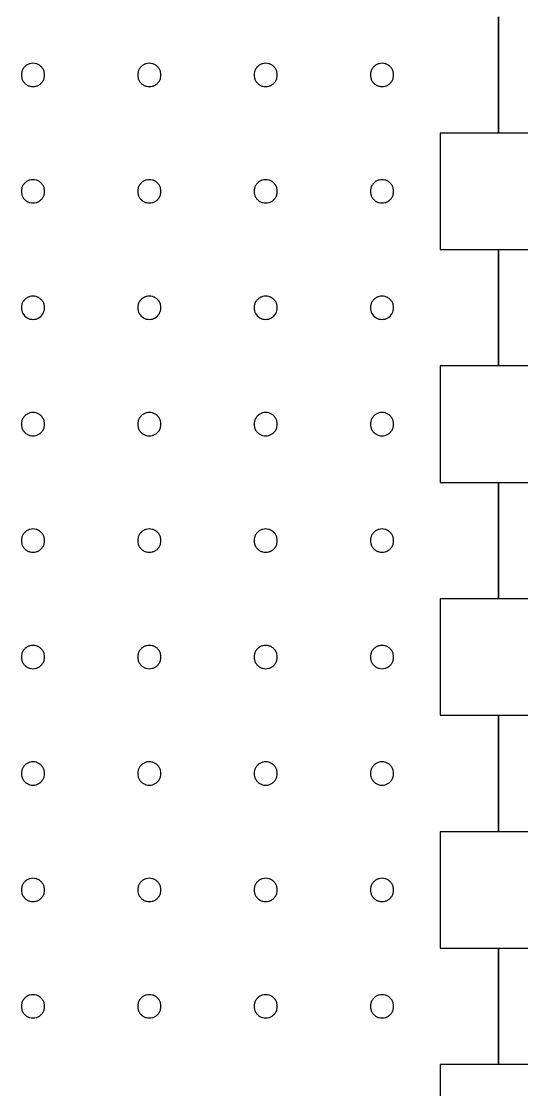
# Model space of a CAD drawing. Extents: x 1 to 323, y 39 to 399.
# Drawn here: x 59.8 to 102.8, y 132.2 to 223.9 of the extents above; entities that cross this region are included whole.
import ezdxf

# ---------------------------------------------------------------- set-up
doc = ezdxf.new("R2010")
doc.units = 0
doc.layers.add('Layer_1', color=7, linetype='CONTINUOUS')

msp = doc.modelspace()

# ---------------------------------------------------------------- linework, layer by layer
at = {"layer": 'Layer_1', "color": 7}
for points in [[(100.774509, 224.32701), (100.774509, 214.327002), (95.774505, 214.327002), (95.774505, 204.326994), (100.774509, 204.326994), (100.774509, 194.326985), (95.774505, 194.326985), (95.774505, 184.326977), (100.774509, 184.326977), (100.774509, 174.326969), (95.774505, 174.326969), (95.774505, 164.326961), (100.774509, 164.326961), (100.774509, 154.326953), (95.774505, 154.326953), (95.774505, 144.326944), (100.774509, 144.326944), (100.774509, 134.326936), (95.774505, 134.326936), (95.774505, 124.326928)], [(105.774513, 214.327002), (100.774509, 214.327002), (100.774509, 224.32701)], [(105.774513, 194.326985), (100.774509, 194.326985), (100.774509, 204.326994), (105.774513, 204.326994)], [(105.774513, 174.326969), (100.774509, 174.326969), (100.774509, 184.326977), (105.774513, 184.326977)], [(105.774513, 154.326953), (100.774509, 154.326953), (100.774509, 164.326961), (105.774513, 164.326961)], [(105.774513, 134.326936), (100.774509, 134.326936), (100.774509, 144.326944), (105.774513, 144.326944)]]:
    msp.add_lwpolyline(points, dxfattribs=at)
for points in [[(61.774477, 219.327006), (61.774477, 219.327006)], [(71.774483, 219.327006), (71.774483, 219.327006)], [(81.774497, 219.327006), (81.774497, 219.327006)], [(91.774499, 219.327006), (91.774499, 219.327006)], [(61.774477, 209.326995), (61.774477, 209.326995)], [(71.774483, 209.326995), (71.774483, 209.326995)], [(81.774497, 209.326995), (81.774497, 209.326995)], [(91.774499, 209.326995), (91.774499, 209.326995)], [(61.774477, 199.326992), (61.774477, 199.326992)], [(71.774483, 199.326992), (71.774483, 199.326992)], [(81.774497, 199.326992), (81.774497, 199.326992)], [(91.774499, 199.326992), (91.774499, 199.326992)], [(61.774477, 189.326976), (61.774477, 189.326976)], [(71.774483, 189.326976), (71.774483, 189.326976)], [(81.774497, 189.326976), (81.774497, 189.326976)], [(91.774499, 189.326976), (91.774499, 189.326976)], [(61.774477, 179.326965), (61.774477, 179.326965)], [(71.774483, 179.326965), (71.774483, 179.326965)], [(81.774497, 179.326965), (81.774497, 179.326965)], [(91.774499, 179.326965), (91.774499, 179.326965)], [(61.774477, 169.326973), (61.774477, 169.326973)], [(71.774483, 169.326973), (71.774483, 169.326973)], [(81.774497, 169.326973), (81.774497, 169.326973)], [(91.774499, 169.326973), (91.774499, 169.326973)], [(61.774477, 159.326962), (61.774477, 159.326962)], [(71.774483, 159.326962), (71.774483, 159.326962)], [(81.774497, 159.326962), (81.774497, 159.326962)], [(91.774499, 159.326962), (91.774499, 159.326962)], [(61.774477, 149.326954), (61.774477, 149.326954)], [(71.774483, 149.326954), (71.774483, 149.326954)], [(81.774497, 149.326954), (81.774497, 149.326954)], [(91.774499, 149.326954), (91.774499, 149.326954)], [(61.774477, 139.326943), (61.774477, 139.326943)], [(71.774483, 139.326943), (71.774483, 139.326943)], [(81.774497, 139.326943), (81.774497, 139.326943)], [(91.774499, 139.326943), (91.774499, 139.326943)]]:
    msp.add_lwpolyline(points, close=True, dxfattribs=at)
for points, knots in [([(61.774477, 219.327006), (61.767811, 219.239498), (61.754534, 219.065205), (61.649608, 218.82129), (61.489975, 218.61173), (61.280133, 218.451048), (61.036293, 218.350015), (60.774472, 218.315453), (60.512677, 218.350015), (60.26876, 218.451048), (60.0592, 218.61173), (59.898518, 218.82129), (59.797485, 219.065205), (59.762923, 219.327006), (59.797485, 219.588807), (59.898518, 219.832722), (60.0592, 220.042282), (60.26876, 220.202964), (60.512677, 220.303997), (60.774472, 220.338559), (61.036293, 220.303997), (61.280133, 220.202964), (61.489975, 220.042282), (61.649608, 219.832722), (61.754534, 219.588807), (61.767811, 219.414514), (61.774477, 219.327006)], [0, 0, 0, 0, 0.261775, 0.521384, 0.783159, 1.044934, 1.304543, 1.566318, 1.828093, 2.087702, 2.349477, 2.611252, 2.870861, 3.132636, 3.394411, 3.65402, 3.915795, 4.17757, 4.437179, 4.698954, 4.960729, 5.220338, 5.482113, 5.743888, 6.003497, 6.265272, 6.265272, 6.265272, 6.265272]), ([(71.774483, 219.327006), (71.767816, 219.239498), (71.754539, 219.065205), (71.649614, 218.82129), (71.48998, 218.61173), (71.280139, 218.451048), (71.036299, 218.350015), (70.774478, 218.315453), (70.512682, 218.350015), (70.268766, 218.451048), (70.059206, 218.61173), (69.898524, 218.82129), (69.797491, 219.065205), (69.762928, 219.327006), (69.797491, 219.588807), (69.898524, 219.832722), (70.059206, 220.042282), (70.268766, 220.202964), (70.512682, 220.303997), (70.774478, 220.338559), (71.036299, 220.303997), (71.280139, 220.202964), (71.48998, 220.042282), (71.649614, 219.832722), (71.754539, 219.588807), (71.767816, 219.414514), (71.774483, 219.327006)], [0, 0, 0, 0, 0.261775, 0.521384, 0.783159, 1.044934, 1.304543, 1.566318, 1.828093, 2.087702, 2.349477, 2.611252, 2.870861, 3.132636, 3.394411, 3.65402, 3.915795, 4.17757, 4.437179, 4.698954, 4.960729, 5.220338, 5.482113, 5.743888, 6.003497, 6.265272, 6.265272, 6.265272, 6.265272]), ([(81.774497, 219.327006), (81.76783, 219.239498), (81.754553, 219.065205), (81.649628, 218.82129), (81.489994, 218.61173), (81.280152, 218.451048), (81.036313, 218.350015), (80.774491, 218.315453), (80.512696, 218.350015), (80.26878, 218.451048), (80.059219, 218.61173), (79.898537, 218.82129), (79.797505, 219.065205), (79.762942, 219.327006), (79.797505, 219.588807), (79.898537, 219.832722), (80.059219, 220.042282), (80.26878, 220.202964), (80.512696, 220.303997), (80.774491, 220.338559), (81.036313, 220.303997), (81.280152, 220.202964), (81.489994, 220.042282), (81.649628, 219.832722), (81.754553, 219.588807), (81.76783, 219.414514), (81.774497, 219.327006)], [0, 0, 0, 0, 0.261775, 0.521384, 0.783159, 1.044934, 1.304543, 1.566318, 1.828093, 2.087702, 2.349477, 2.611252, 2.870861, 3.132636, 3.394411, 3.65402, 3.915795, 4.17757, 4.437179, 4.698954, 4.960729, 5.220338, 5.482113, 5.743888, 6.003497, 6.265272, 6.265272, 6.265272, 6.265272]), ([(91.774499, 219.327006), (91.767833, 219.239498), (91.754556, 219.065205), (91.64963, 218.82129), (91.489997, 218.61173), (91.280155, 218.451048), (91.036315, 218.350015), (90.774494, 218.315453), (90.512698, 218.350015), (90.268782, 218.451048), (90.059222, 218.61173), (89.89854, 218.82129), (89.797507, 219.065205), (89.762945, 219.327006), (89.797507, 219.588807), (89.89854, 219.832722), (90.059222, 220.042282), (90.268782, 220.202964), (90.512698, 220.303997), (90.774494, 220.338559), (91.036315, 220.303997), (91.280155, 220.202964), (91.489997, 220.042282), (91.64963, 219.832722), (91.754556, 219.588807), (91.767833, 219.414514), (91.774499, 219.327006)], [0, 0, 0, 0, 0.261775, 0.521384, 0.783159, 1.044934, 1.304543, 1.566318, 1.828093, 2.087702, 2.349477, 2.611252, 2.870861, 3.132636, 3.394411, 3.65402, 3.915795, 4.17757, 4.437179, 4.698954, 4.960729, 5.220338, 5.482113, 5.743888, 6.003497, 6.265272, 6.265272, 6.265272, 6.265272]), ([(61.774477, 209.326995), (61.767811, 209.239487), (61.754534, 209.065194), (61.649608, 208.821279), (61.489975, 208.611719), (61.280133, 208.451037), (61.036293, 208.350004), (60.774472, 208.315441), (60.512677, 208.350004), (60.26876, 208.451037), (60.0592, 208.611719), (59.898518, 208.821279), (59.797485, 209.065194), (59.762923, 209.326995), (59.797485, 209.588796), (59.898518, 209.832711), (60.0592, 210.042271), (60.26876, 210.202953), (60.512677, 210.303986), (60.774472, 210.338548), (61.036293, 210.303986), (61.280133, 210.202953), (61.489975, 210.042271), (61.649608, 209.832711), (61.754534, 209.588796), (61.767811, 209.414503), (61.774477, 209.326995)], [0, 0, 0, 0, 0.261775, 0.521384, 0.783159, 1.044934, 1.304543, 1.566318, 1.828093, 2.087702, 2.349477, 2.611252, 2.870861, 3.132636, 3.394411, 3.65402, 3.915795, 4.17757, 4.437179, 4.698954, 4.960729, 5.220338, 5.482113, 5.743888, 6.003497, 6.265272, 6.265272, 6.265272, 6.265272]), ([(71.774483, 209.326995), (71.767816, 209.239487), (71.754539, 209.065194), (71.649614, 208.821279), (71.48998, 208.611719), (71.280139, 208.451037), (71.036299, 208.350004), (70.774478, 208.315441), (70.512682, 208.350004), (70.268766, 208.451037), (70.059206, 208.611719), (69.898524, 208.821279), (69.797491, 209.065194), (69.762928, 209.326995), (69.797491, 209.588796), (69.898524, 209.832711), (70.059206, 210.042271), (70.268766, 210.202953), (70.512682, 210.303986), (70.774478, 210.338548), (71.036299, 210.303986), (71.280139, 210.202953), (71.48998, 210.042271), (71.649614, 209.832711), (71.754539, 209.588796), (71.767816, 209.414503), (71.774483, 209.326995)], [0, 0, 0, 0, 0.261775, 0.521384, 0.783159, 1.044934, 1.304543, 1.566318, 1.828093, 2.087702, 2.349477, 2.611252, 2.870861, 3.132636, 3.394411, 3.65402, 3.915795, 4.17757, 4.437179, 4.698954, 4.960729, 5.220338, 5.482113, 5.743888, 6.003497, 6.265272, 6.265272, 6.265272, 6.265272]), ([(81.774497, 209.326995), (81.76783, 209.239487), (81.754553, 209.065194), (81.649628, 208.821279), (81.489994, 208.611719), (81.280152, 208.451037), (81.036313, 208.350004), (80.774491, 208.315441), (80.512696, 208.350004), (80.26878, 208.451037), (80.059219, 208.611719), (79.898537, 208.821279), (79.797505, 209.065194), (79.762942, 209.326995), (79.797505, 209.588796), (79.898537, 209.832711), (80.059219, 210.042271), (80.26878, 210.202953), (80.512696, 210.303986), (80.774491, 210.338548), (81.036313, 210.303986), (81.280152, 210.202953), (81.489994, 210.042271), (81.649628, 209.832711), (81.754553, 209.588796), (81.76783, 209.414503), (81.774497, 209.326995)], [0, 0, 0, 0, 0.261775, 0.521384, 0.783159, 1.044934, 1.304543, 1.566318, 1.828093, 2.087702, 2.349477, 2.611252, 2.870861, 3.132636, 3.394411, 3.65402, 3.915795, 4.17757, 4.437179, 4.698954, 4.960729, 5.220338, 5.482113, 5.743888, 6.003497, 6.265272, 6.265272, 6.265272, 6.265272]), ([(91.774499, 209.326995), (91.767833, 209.239487), (91.754556, 209.065194), (91.64963, 208.821279), (91.489997, 208.611719), (91.280155, 208.451037), (91.036315, 208.350004), (90.774494, 208.315441), (90.512698, 208.350004), (90.268782, 208.451037), (90.059222, 208.611719), (89.89854, 208.821279), (89.797507, 209.065194), (89.762945, 209.326995), (89.797507, 209.588796), (89.89854, 209.832711), (90.059222, 210.042271), (90.268782, 210.202953), (90.512698, 210.303986), (90.774494, 210.338548), (91.036315, 210.303986), (91.280155, 210.202953), (91.489997, 210.042271), (91.64963, 209.832711), (91.754556, 209.588796), (91.767833, 209.414503), (91.774499, 209.326995)], [0, 0, 0, 0, 0.261775, 0.521384, 0.783159, 1.044934, 1.304543, 1.566318, 1.828093, 2.087702, 2.349477, 2.611252, 2.870861, 3.132636, 3.394411, 3.65402, 3.915795, 4.17757, 4.437179, 4.698954, 4.960729, 5.220338, 5.482113, 5.743888, 6.003497, 6.265272, 6.265272, 6.265272, 6.265272]), ([(61.774477, 199.326992), (61.746992, 199.150708), (61.692836, 198.803369), (61.294723, 198.420989), (60.775384, 198.27926), (60.250655, 198.421103), (59.868391, 198.802923), (59.75101, 199.240332), (59.797558, 199.588678), (59.898498, 199.832739), (60.059205, 200.04226), (60.268759, 200.202953), (60.512677, 200.303983), (60.774472, 200.338546), (61.036293, 200.303983), (61.280133, 200.202951), (61.489975, 200.042269), (61.649608, 199.832708), (61.754534, 199.588793), (61.767811, 199.414501), (61.774477, 199.326992)], [0, 0, 0, 0, 0.522859, 1.030209, 1.553068, 2.075927, 2.583278, 3.106136, 3.367911, 3.62752, 3.889295, 4.15107, 4.410679, 4.672454, 4.934229, 5.193838, 5.455613, 5.717388, 5.976997, 6.238772, 6.238772, 6.238772, 6.238772]), ([(71.774483, 199.326992), (71.746997, 199.150708), (71.692841, 198.803369), (71.294728, 198.420989), (70.775389, 198.27926), (70.250661, 198.421103), (69.868396, 198.802923), (69.751015, 199.240332), (69.797564, 199.588678), (69.898504, 199.832739), (70.059211, 200.04226), (70.268764, 200.202953), (70.512682, 200.303983), (70.774477, 200.338546), (71.036299, 200.303983), (71.280139, 200.202951), (71.48998, 200.042269), (71.649614, 199.832708), (71.754539, 199.588793), (71.767816, 199.414501), (71.774483, 199.326992)], [0, 0, 0, 0, 0.522859, 1.030209, 1.553068, 2.075927, 2.583278, 3.106136, 3.367911, 3.62752, 3.889295, 4.15107, 4.410679, 4.672454, 4.934229, 5.193838, 5.455613, 5.717388, 5.976997, 6.238772, 6.238772, 6.238772, 6.238772]), ([(81.774497, 199.326992), (81.747011, 199.150708), (81.692855, 198.803369), (81.294742, 198.420989), (80.775403, 198.27926), (80.250674, 198.421103), (79.86841, 198.802923), (79.751029, 199.240332), (79.797578, 199.588678), (79.898518, 199.832739), (80.059225, 200.04226), (80.268778, 200.202953), (80.512696, 200.303983), (80.774491, 200.338546), (81.036313, 200.303983), (81.280152, 200.202951), (81.489994, 200.042269), (81.649628, 199.832708), (81.754553, 199.588793), (81.76783, 199.414501), (81.774497, 199.326992)], [0, 0, 0, 0, 0.522859, 1.030209, 1.553068, 2.075927, 2.583278, 3.106136, 3.367911, 3.62752, 3.889295, 4.15107, 4.410679, 4.672454, 4.934229, 5.193838, 5.455613, 5.717388, 5.976997, 6.238772, 6.238772, 6.238772, 6.238772]), ([(91.774499, 199.326992), (91.747014, 199.150708), (91.692858, 198.803369), (91.294744, 198.420989), (90.775406, 198.27926), (90.250677, 198.421103), (89.868413, 198.802923), (89.751031, 199.240332), (89.79758, 199.588678), (89.89852, 199.832739), (90.059227, 200.04226), (90.268781, 200.202953), (90.512699, 200.303983), (90.774494, 200.338546), (91.036315, 200.303983), (91.280155, 200.202951), (91.489997, 200.042269), (91.64963, 199.832708), (91.754556, 199.588793), (91.767833, 199.414501), (91.774499, 199.326992)], [0, 0, 0, 0, 0.522859, 1.030209, 1.553068, 2.075927, 2.583278, 3.106136, 3.367911, 3.62752, 3.889295, 4.15107, 4.410679, 4.672454, 4.934229, 5.193838, 5.455613, 5.717388, 5.976997, 6.238772, 6.238772, 6.238772, 6.238772]), ([(61.774477, 189.326976), (61.767811, 189.239467), (61.754534, 189.065175), (61.649608, 188.82126), (61.489975, 188.611699), (61.280133, 188.451017), (61.036293, 188.349985), (60.774472, 188.315422), (60.512677, 188.349985), (60.26876, 188.451017), (60.0592, 188.611699), (59.898518, 188.82126), (59.797485, 189.065175), (59.762923, 189.326976), (59.797485, 189.588777), (59.898518, 189.832691), (60.0592, 190.042252), (60.26876, 190.202934), (60.512677, 190.303967), (60.774472, 190.338529), (61.036293, 190.303967), (61.280133, 190.202934), (61.489975, 190.042252), (61.649608, 189.832691), (61.754534, 189.588777), (61.767811, 189.414484), (61.774477, 189.326976)], [0, 0, 0, 0, 0.261775, 0.521384, 0.783159, 1.044934, 1.304543, 1.566318, 1.828093, 2.087702, 2.349477, 2.611252, 2.870861, 3.132636, 3.394411, 3.65402, 3.915795, 4.17757, 4.437179, 4.698954, 4.960729, 5.220338, 5.482113, 5.743888, 6.003497, 6.265272, 6.265272, 6.265272, 6.265272]), ([(71.774483, 189.326976), (71.767816, 189.239467), (71.754539, 189.065175), (71.649614, 188.82126), (71.48998, 188.611699), (71.280139, 188.451017), (71.036299, 188.349985), (70.774478, 188.315422), (70.512682, 188.349985), (70.268766, 188.451017), (70.059206, 188.611699), (69.898524, 188.82126), (69.797491, 189.065175), (69.762928, 189.326976), (69.797491, 189.588777), (69.898524, 189.832691), (70.059206, 190.042252), (70.268766, 190.202934), (70.512682, 190.303967), (70.774478, 190.338529), (71.036299, 190.303967), (71.280139, 190.202934), (71.48998, 190.042252), (71.649614, 189.832691), (71.754539, 189.588777), (71.767816, 189.414484), (71.774483, 189.326976)], [0, 0, 0, 0, 0.261775, 0.521384, 0.783159, 1.044934, 1.304543, 1.566318, 1.828093, 2.087702, 2.349477, 2.611252, 2.870861, 3.132636, 3.394411, 3.65402, 3.915795, 4.17757, 4.437179, 4.698954, 4.960729, 5.220338, 5.482113, 5.743888, 6.003497, 6.265272, 6.265272, 6.265272, 6.265272]), ([(81.774497, 189.326976), (81.76783, 189.239467), (81.754553, 189.065175), (81.649628, 188.82126), (81.489994, 188.611699), (81.280152, 188.451017), (81.036313, 188.349985), (80.774491, 188.315422), (80.512696, 188.349985), (80.26878, 188.451017), (80.059219, 188.611699), (79.898537, 188.82126), (79.797505, 189.065175), (79.762942, 189.326976), (79.797505, 189.588777), (79.898537, 189.832691), (80.059219, 190.042252), (80.26878, 190.202934), (80.512696, 190.303967), (80.774491, 190.338529), (81.036313, 190.303967), (81.280152, 190.202934), (81.489994, 190.042252), (81.649628, 189.832691), (81.754553, 189.588777), (81.76783, 189.414484), (81.774497, 189.326976)], [0, 0, 0, 0, 0.261775, 0.521384, 0.783159, 1.044934, 1.304543, 1.566318, 1.828093, 2.087702, 2.349477, 2.611252, 2.870861, 3.132636, 3.394411, 3.65402, 3.915795, 4.17757, 4.437179, 4.698954, 4.960729, 5.220338, 5.482113, 5.743888, 6.003497, 6.265272, 6.265272, 6.265272, 6.265272]), ([(91.774499, 189.326976), (91.767833, 189.239467), (91.754556, 189.065175), (91.64963, 188.82126), (91.489997, 188.611699), (91.280155, 188.451017), (91.036315, 188.349985), (90.774494, 188.315422), (90.512698, 188.349985), (90.268782, 188.451017), (90.059222, 188.611699), (89.89854, 188.82126), (89.797507, 189.065175), (89.762945, 189.326976), (89.797507, 189.588777), (89.89854, 189.832691), (90.059222, 190.042252), (90.268782, 190.202934), (90.512698, 190.303967), (90.774494, 190.338529), (91.036315, 190.303967), (91.280155, 190.202934), (91.489997, 190.042252), (91.64963, 189.832691), (91.754556, 189.588777), (91.767833, 189.414484), (91.774499, 189.326976)], [0, 0, 0, 0, 0.261775, 0.521384, 0.783159, 1.044934, 1.304543, 1.566318, 1.828093, 2.087702, 2.349477, 2.611252, 2.870861, 3.132636, 3.394411, 3.65402, 3.915795, 4.17757, 4.437179, 4.698954, 4.960729, 5.220338, 5.482113, 5.743888, 6.003497, 6.265272, 6.265272, 6.265272, 6.265272]), ([(61.774477, 179.326965), (61.767811, 179.239456), (61.754534, 179.065164), (61.649608, 178.821249), (61.489975, 178.611688), (61.280133, 178.451006), (61.036293, 178.349974), (60.774472, 178.315411), (60.512677, 178.349974), (60.26876, 178.451006), (60.0592, 178.611688), (59.898518, 178.821249), (59.797485, 179.065164), (59.762923, 179.326965), (59.797485, 179.588766), (59.898518, 179.83268), (60.0592, 180.042241), (60.26876, 180.202923), (60.512677, 180.303956), (60.774472, 180.338518), (61.036293, 180.303956), (61.280133, 180.202923), (61.489975, 180.042241), (61.649608, 179.83268), (61.754534, 179.588766), (61.767811, 179.414473), (61.774477, 179.326965)], [0, 0, 0, 0, 0.261775, 0.521384, 0.783159, 1.044934, 1.304543, 1.566318, 1.828093, 2.087702, 2.349477, 2.611252, 2.870861, 3.132636, 3.394411, 3.65402, 3.915795, 4.17757, 4.437179, 4.698954, 4.960729, 5.220338, 5.482113, 5.743888, 6.003497, 6.265272, 6.265272, 6.265272, 6.265272]), ([(71.774483, 179.326965), (71.767816, 179.239456), (71.754539, 179.065164), (71.649614, 178.821249), (71.48998, 178.611688), (71.280139, 178.451006), (71.036299, 178.349974), (70.774478, 178.315411), (70.512682, 178.349974), (70.268766, 178.451006), (70.059206, 178.611688), (69.898524, 178.821249), (69.797491, 179.065164), (69.762928, 179.326965), (69.797491, 179.588766), (69.898524, 179.83268), (70.059206, 180.042241), (70.268766, 180.202923), (70.512682, 180.303956), (70.774478, 180.338518), (71.036299, 180.303956), (71.280139, 180.202923), (71.48998, 180.042241), (71.649614, 179.83268), (71.754539, 179.588766), (71.767816, 179.414473), (71.774483, 179.326965)], [0, 0, 0, 0, 0.261775, 0.521384, 0.783159, 1.044934, 1.304543, 1.566318, 1.828093, 2.087702, 2.349477, 2.611252, 2.870861, 3.132636, 3.394411, 3.65402, 3.915795, 4.17757, 4.437179, 4.698954, 4.960729, 5.220338, 5.482113, 5.743888, 6.003497, 6.265272, 6.265272, 6.265272, 6.265272]), ([(81.774497, 179.326965), (81.76783, 179.239456), (81.754553, 179.065164), (81.649628, 178.821249), (81.489994, 178.611688), (81.280152, 178.451006), (81.036313, 178.349974), (80.774491, 178.315411), (80.512696, 178.349974), (80.26878, 178.451006), (80.059219, 178.611688), (79.898537, 178.821249), (79.797505, 179.065164), (79.762942, 179.326965), (79.797505, 179.588766), (79.898537, 179.83268), (80.059219, 180.042241), (80.26878, 180.202923), (80.512696, 180.303956), (80.774491, 180.338518), (81.036313, 180.303956), (81.280152, 180.202923), (81.489994, 180.042241), (81.649628, 179.83268), (81.754553, 179.588766), (81.76783, 179.414473), (81.774497, 179.326965)], [0, 0, 0, 0, 0.261775, 0.521384, 0.783159, 1.044934, 1.304543, 1.566318, 1.828093, 2.087702, 2.349477, 2.611252, 2.870861, 3.132636, 3.394411, 3.65402, 3.915795, 4.17757, 4.437179, 4.698954, 4.960729, 5.220338, 5.482113, 5.743888, 6.003497, 6.265272, 6.265272, 6.265272, 6.265272]), ([(91.774499, 179.326965), (91.767833, 179.239456), (91.754556, 179.065164), (91.64963, 178.821249), (91.489997, 178.611688), (91.280155, 178.451006), (91.036315, 178.349974), (90.774494, 178.315411), (90.512698, 178.349974), (90.268782, 178.451006), (90.059222, 178.611688), (89.89854, 178.821249), (89.797507, 179.065164), (89.762945, 179.326965), (89.797507, 179.588766), (89.89854, 179.83268), (90.059222, 180.042241), (90.268782, 180.202923), (90.512698, 180.303956), (90.774494, 180.338518), (91.036315, 180.303956), (91.280155, 180.202923), (91.489997, 180.042241), (91.64963, 179.83268), (91.754556, 179.588766), (91.767833, 179.414473), (91.774499, 179.326965)], [0, 0, 0, 0, 0.261775, 0.521384, 0.783159, 1.044934, 1.304543, 1.566318, 1.828093, 2.087702, 2.349477, 2.611252, 2.870861, 3.132636, 3.394411, 3.65402, 3.915795, 4.17757, 4.437179, 4.698954, 4.960729, 5.220338, 5.482113, 5.743888, 6.003497, 6.265272, 6.265272, 6.265272, 6.265272]), ([(61.774477, 169.326973), (61.767811, 169.239465), (61.754534, 169.065172), (61.649608, 168.821258), (61.489975, 168.611697), (61.280133, 168.451015), (61.036293, 168.349982), (60.774472, 168.31542), (60.512677, 168.349982), (60.26876, 168.451015), (60.0592, 168.611697), (59.898518, 168.821258), (59.797485, 169.065172), (59.762923, 169.326973), (59.797485, 169.588774), (59.898518, 169.832689), (60.0592, 170.04225), (60.26876, 170.202932), (60.512677, 170.303964), (60.774472, 170.338527), (61.036293, 170.303964), (61.280133, 170.202932), (61.489975, 170.04225), (61.649608, 169.832689), (61.754534, 169.588774), (61.767811, 169.414482), (61.774477, 169.326973)], [0, 0, 0, 0, 0.261775, 0.521384, 0.783159, 1.044934, 1.304543, 1.566318, 1.828093, 2.087702, 2.349477, 2.611252, 2.870861, 3.132636, 3.394411, 3.65402, 3.915795, 4.17757, 4.437179, 4.698954, 4.960729, 5.220338, 5.482113, 5.743888, 6.003497, 6.265272, 6.265272, 6.265272, 6.265272]), ([(71.774483, 169.326973), (71.767816, 169.239465), (71.754539, 169.065172), (71.649614, 168.821258), (71.48998, 168.611697), (71.280139, 168.451015), (71.036299, 168.349982), (70.774478, 168.31542), (70.512682, 168.349982), (70.268766, 168.451015), (70.059206, 168.611697), (69.898524, 168.821258), (69.797491, 169.065172), (69.762928, 169.326973), (69.797491, 169.588774), (69.898524, 169.832689), (70.059206, 170.04225), (70.268766, 170.202932), (70.512682, 170.303964), (70.774478, 170.338527), (71.036299, 170.303964), (71.280139, 170.202932), (71.48998, 170.04225), (71.649614, 169.832689), (71.754539, 169.588774), (71.767816, 169.414482), (71.774483, 169.326973)], [0, 0, 0, 0, 0.261775, 0.521384, 0.783159, 1.044934, 1.304543, 1.566318, 1.828093, 2.087702, 2.349477, 2.611252, 2.870861, 3.132636, 3.394411, 3.65402, 3.915795, 4.17757, 4.437179, 4.698954, 4.960729, 5.220338, 5.482113, 5.743888, 6.003497, 6.265272, 6.265272, 6.265272, 6.265272]), ([(81.774497, 169.326973), (81.76783, 169.239465), (81.754553, 169.065172), (81.649628, 168.821258), (81.489994, 168.611697), (81.280152, 168.451015), (81.036313, 168.349982), (80.774491, 168.31542), (80.512696, 168.349982), (80.26878, 168.451015), (80.059219, 168.611697), (79.898537, 168.821258), (79.797505, 169.065172), (79.762942, 169.326973), (79.797505, 169.588774), (79.898537, 169.832689), (80.059219, 170.04225), (80.26878, 170.202932), (80.512696, 170.303964), (80.774491, 170.338527), (81.036313, 170.303964), (81.280152, 170.202932), (81.489994, 170.04225), (81.649628, 169.832689), (81.754553, 169.588774), (81.76783, 169.414482), (81.774497, 169.326973)], [0, 0, 0, 0, 0.261775, 0.521384, 0.783159, 1.044934, 1.304543, 1.566318, 1.828093, 2.087702, 2.349477, 2.611252, 2.870861, 3.132636, 3.394411, 3.65402, 3.915795, 4.17757, 4.437179, 4.698954, 4.960729, 5.220338, 5.482113, 5.743888, 6.003497, 6.265272, 6.265272, 6.265272, 6.265272]), ([(91.774499, 169.326973), (91.767833, 169.239465), (91.754556, 169.065172), (91.64963, 168.821258), (91.489997, 168.611697), (91.280155, 168.451015), (91.036315, 168.349982), (90.774494, 168.31542), (90.512698, 168.349982), (90.268782, 168.451015), (90.059222, 168.611697), (89.89854, 168.821258), (89.797507, 169.065172), (89.762945, 169.326973), (89.797507, 169.588774), (89.89854, 169.832689), (90.059222, 170.04225), (90.268782, 170.202932), (90.512698, 170.303964), (90.774494, 170.338527), (91.036315, 170.303964), (91.280155, 170.202932), (91.489997, 170.04225), (91.64963, 169.832689), (91.754556, 169.588774), (91.767833, 169.414482), (91.774499, 169.326973)], [0, 0, 0, 0, 0.261775, 0.521384, 0.783159, 1.044934, 1.304543, 1.566318, 1.828093, 2.087702, 2.349477, 2.611252, 2.870861, 3.132636, 3.394411, 3.65402, 3.915795, 4.17757, 4.437179, 4.698954, 4.960729, 5.220338, 5.482113, 5.743888, 6.003497, 6.265272, 6.265272, 6.265272, 6.265272]), ([(61.774477, 159.326962), (61.767811, 159.239454), (61.754534, 159.065161), (61.649608, 158.821247), (61.489975, 158.611686), (61.280133, 158.451004), (61.036293, 158.349971), (60.774472, 158.315409), (60.512677, 158.349971), (60.26876, 158.451004), (60.0592, 158.611686), (59.898518, 158.821247), (59.797485, 159.065161), (59.762923, 159.326962), (59.797485, 159.588763), (59.898518, 159.832678), (60.0592, 160.042239), (60.26876, 160.202921), (60.512677, 160.303953), (60.774472, 160.338516), (61.036293, 160.303953), (61.280133, 160.202921), (61.489975, 160.042239), (61.649608, 159.832678), (61.754534, 159.588763), (61.767811, 159.414471), (61.774477, 159.326962)], [0, 0, 0, 0, 0.261775, 0.521384, 0.783159, 1.044934, 1.304543, 1.566318, 1.828093, 2.087702, 2.349477, 2.611252, 2.870861, 3.132636, 3.394411, 3.65402, 3.915795, 4.17757, 4.437179, 4.698954, 4.960729, 5.220338, 5.482113, 5.743888, 6.003497, 6.265272, 6.265272, 6.265272, 6.265272]), ([(71.774483, 159.326962), (71.767816, 159.239454), (71.754539, 159.065161), (71.649614, 158.821247), (71.48998, 158.611686), (71.280139, 158.451004), (71.036299, 158.349971), (70.774478, 158.315409), (70.512682, 158.349971), (70.268766, 158.451004), (70.059206, 158.611686), (69.898524, 158.821247), (69.797491, 159.065161), (69.762928, 159.326962), (69.797491, 159.588763), (69.898524, 159.832678), (70.059206, 160.042239), (70.268766, 160.202921), (70.512682, 160.303953), (70.774478, 160.338516), (71.036299, 160.303953), (71.280139, 160.202921), (71.48998, 160.042239), (71.649614, 159.832678), (71.754539, 159.588763), (71.767816, 159.414471), (71.774483, 159.326962)], [0, 0, 0, 0, 0.261775, 0.521384, 0.783159, 1.044934, 1.304543, 1.566318, 1.828093, 2.087702, 2.349477, 2.611252, 2.870861, 3.132636, 3.394411, 3.65402, 3.915795, 4.17757, 4.437179, 4.698954, 4.960729, 5.220338, 5.482113, 5.743888, 6.003497, 6.265272, 6.265272, 6.265272, 6.265272]), ([(81.774497, 159.326962), (81.76783, 159.239454), (81.754553, 159.065161), (81.649628, 158.821247), (81.489994, 158.611686), (81.280152, 158.451004), (81.036313, 158.349971), (80.774491, 158.315409), (80.512696, 158.349971), (80.26878, 158.451004), (80.059219, 158.611686), (79.898537, 158.821247), (79.797505, 159.065161), (79.762942, 159.326962), (79.797505, 159.588763), (79.898537, 159.832678), (80.059219, 160.042239), (80.26878, 160.202921), (80.512696, 160.303953), (80.774491, 160.338516), (81.036313, 160.303953), (81.280152, 160.202921), (81.489994, 160.042239), (81.649628, 159.832678), (81.754553, 159.588763), (81.76783, 159.414471), (81.774497, 159.326962)], [0, 0, 0, 0, 0.261775, 0.521384, 0.783159, 1.044934, 1.304543, 1.566318, 1.828093, 2.087702, 2.349477, 2.611252, 2.870861, 3.132636, 3.394411, 3.65402, 3.915795, 4.17757, 4.437179, 4.698954, 4.960729, 5.220338, 5.482113, 5.743888, 6.003497, 6.265272, 6.265272, 6.265272, 6.265272]), ([(91.774499, 159.326962), (91.767833, 159.239454), (91.754556, 159.065161), (91.64963, 158.821247), (91.489997, 158.611686), (91.280155, 158.451004), (91.036315, 158.349971), (90.774494, 158.315409), (90.512698, 158.349971), (90.268782, 158.451004), (90.059222, 158.611686), (89.89854, 158.821247), (89.797507, 159.065161), (89.762945, 159.326962), (89.797507, 159.588763), (89.89854, 159.832678), (90.059222, 160.042239), (90.268782, 160.202921), (90.512698, 160.303953), (90.774494, 160.338516), (91.036315, 160.303953), (91.280155, 160.202921), (91.489997, 160.042239), (91.64963, 159.832678), (91.754556, 159.588763), (91.767833, 159.414471), (91.774499, 159.326962)], [0, 0, 0, 0, 0.261775, 0.521384, 0.783159, 1.044934, 1.304543, 1.566318, 1.828093, 2.087702, 2.349477, 2.611252, 2.870861, 3.132636, 3.394411, 3.65402, 3.915795, 4.17757, 4.437179, 4.698954, 4.960729, 5.220338, 5.482113, 5.743888, 6.003497, 6.265272, 6.265272, 6.265272, 6.265272]), ([(61.774477, 149.326954), (61.767811, 149.239446), (61.754534, 149.065153), (61.649608, 148.821238), (61.489975, 148.611678), (61.280133, 148.450996), (61.036293, 148.349963), (60.774472, 148.315401), (60.512677, 148.349963), (60.26876, 148.450996), (60.0592, 148.611678), (59.898518, 148.821238), (59.797485, 149.065153), (59.762923, 149.326954), (59.797485, 149.588755), (59.898518, 149.83267), (60.0592, 150.04223), (60.26876, 150.202912), (60.512677, 150.303945), (60.774472, 150.338508), (61.036293, 150.303945), (61.280133, 150.202912), (61.489975, 150.04223), (61.649608, 149.83267), (61.754534, 149.588755), (61.767811, 149.414462), (61.774477, 149.326954)], [0, 0, 0, 0, 0.261775, 0.521384, 0.783159, 1.044934, 1.304543, 1.566318, 1.828093, 2.087702, 2.349477, 2.611252, 2.870861, 3.132636, 3.394411, 3.65402, 3.915795, 4.17757, 4.437179, 4.698954, 4.960729, 5.220338, 5.482113, 5.743888, 6.003497, 6.265272, 6.265272, 6.265272, 6.265272]), ([(71.774483, 149.326954), (71.767816, 149.239446), (71.754539, 149.065153), (71.649614, 148.821238), (71.48998, 148.611678), (71.280139, 148.450996), (71.036299, 148.349963), (70.774478, 148.315401), (70.512682, 148.349963), (70.268766, 148.450996), (70.059206, 148.611678), (69.898524, 148.821238), (69.797491, 149.065153), (69.762928, 149.326954), (69.797491, 149.588755), (69.898524, 149.83267), (70.059206, 150.04223), (70.268766, 150.202912), (70.512682, 150.303945), (70.774478, 150.338508), (71.036299, 150.303945), (71.280139, 150.202912), (71.48998, 150.04223), (71.649614, 149.83267), (71.754539, 149.588755), (71.767816, 149.414462), (71.774483, 149.326954)], [0, 0, 0, 0, 0.261775, 0.521384, 0.783159, 1.044934, 1.304543, 1.566318, 1.828093, 2.087702, 2.349477, 2.611252, 2.870861, 3.132636, 3.394411, 3.65402, 3.915795, 4.17757, 4.437179, 4.698954, 4.960729, 5.220338, 5.482113, 5.743888, 6.003497, 6.265272, 6.265272, 6.265272, 6.265272]), ([(81.774497, 149.326954), (81.76783, 149.239446), (81.754553, 149.065153), (81.649628, 148.821238), (81.489994, 148.611678), (81.280152, 148.450996), (81.036313, 148.349963), (80.774491, 148.315401), (80.512696, 148.349963), (80.26878, 148.450996), (80.059219, 148.611678), (79.898537, 148.821238), (79.797505, 149.065153), (79.762942, 149.326954), (79.797505, 149.588755), (79.898537, 149.83267), (80.059219, 150.04223), (80.26878, 150.202912), (80.512696, 150.303945), (80.774491, 150.338508), (81.036313, 150.303945), (81.280152, 150.202912), (81.489994, 150.04223), (81.649628, 149.83267), (81.754553, 149.588755), (81.76783, 149.414462), (81.774497, 149.326954)], [0, 0, 0, 0, 0.261775, 0.521384, 0.783159, 1.044934, 1.304543, 1.566318, 1.828093, 2.087702, 2.349477, 2.611252, 2.870861, 3.132636, 3.394411, 3.65402, 3.915795, 4.17757, 4.437179, 4.698954, 4.960729, 5.220338, 5.482113, 5.743888, 6.003497, 6.265272, 6.265272, 6.265272, 6.265272]), ([(91.774499, 149.326954), (91.767833, 149.239446), (91.754556, 149.065153), (91.64963, 148.821238), (91.489997, 148.611678), (91.280155, 148.450996), (91.036315, 148.349963), (90.774494, 148.315401), (90.512698, 148.349963), (90.268782, 148.450996), (90.059222, 148.611678), (89.89854, 148.821238), (89.797507, 149.065153), (89.762945, 149.326954), (89.797507, 149.588755), (89.89854, 149.83267), (90.059222, 150.04223), (90.268782, 150.202912), (90.512698, 150.303945), (90.774494, 150.338508), (91.036315, 150.303945), (91.280155, 150.202912), (91.489997, 150.04223), (91.64963, 149.83267), (91.754556, 149.588755), (91.767833, 149.414462), (91.774499, 149.326954)], [0, 0, 0, 0, 0.261775, 0.521384, 0.783159, 1.044934, 1.304543, 1.566318, 1.828093, 2.087702, 2.349477, 2.611252, 2.870861, 3.132636, 3.394411, 3.65402, 3.915795, 4.17757, 4.437179, 4.698954, 4.960729, 5.220338, 5.482113, 5.743888, 6.003497, 6.265272, 6.265272, 6.265272, 6.265272]), ([(61.774477, 139.326943), (61.767811, 139.239435), (61.754534, 139.065142), (61.649608, 138.821227), (61.489975, 138.611667), (61.280133, 138.450985), (61.036293, 138.349952), (60.774472, 138.31539), (60.512677, 138.349952), (60.26876, 138.450985), (60.0592, 138.611667), (59.898518, 138.821227), (59.797485, 139.065142), (59.762923, 139.326943), (59.797485, 139.588744), (59.898518, 139.832659), (60.0592, 140.042219), (60.26876, 140.202901), (60.512677, 140.303934), (60.774472, 140.338497), (61.036293, 140.303934), (61.280133, 140.202901), (61.489975, 140.042219), (61.649608, 139.832659), (61.754534, 139.588744), (61.767811, 139.414451), (61.774477, 139.326943)], [0, 0, 0, 0, 0.261775, 0.521384, 0.783159, 1.044934, 1.304543, 1.566318, 1.828093, 2.087702, 2.349477, 2.611252, 2.870861, 3.132636, 3.394411, 3.65402, 3.915795, 4.17757, 4.437179, 4.698954, 4.960729, 5.220338, 5.482113, 5.743888, 6.003497, 6.265272, 6.265272, 6.265272, 6.265272]), ([(71.774483, 139.326943), (71.767816, 139.239435), (71.754539, 139.065142), (71.649614, 138.821227), (71.48998, 138.611667), (71.280139, 138.450985), (71.036299, 138.349952), (70.774478, 138.31539), (70.512682, 138.349952), (70.268766, 138.450985), (70.059206, 138.611667), (69.898524, 138.821227), (69.797491, 139.065142), (69.762928, 139.326943), (69.797491, 139.588744), (69.898524, 139.832659), (70.059206, 140.042219), (70.268766, 140.202901), (70.512682, 140.303934), (70.774478, 140.338497), (71.036299, 140.303934), (71.280139, 140.202901), (71.48998, 140.042219), (71.649614, 139.832659), (71.754539, 139.588744), (71.767816, 139.414451), (71.774483, 139.326943)], [0, 0, 0, 0, 0.261775, 0.521384, 0.783159, 1.044934, 1.304543, 1.566318, 1.828093, 2.087702, 2.349477, 2.611252, 2.870861, 3.132636, 3.394411, 3.65402, 3.915795, 4.17757, 4.437179, 4.698954, 4.960729, 5.220338, 5.482113, 5.743888, 6.003497, 6.265272, 6.265272, 6.265272, 6.265272]), ([(81.774497, 139.326943), (81.76783, 139.239435), (81.754553, 139.065142), (81.649628, 138.821227), (81.489994, 138.611667), (81.280152, 138.450985), (81.036313, 138.349952), (80.774491, 138.31539), (80.512696, 138.349952), (80.26878, 138.450985), (80.059219, 138.611667), (79.898537, 138.821227), (79.797505, 139.065142), (79.762942, 139.326943), (79.797505, 139.588744), (79.898537, 139.832659), (80.059219, 140.042219), (80.26878, 140.202901), (80.512696, 140.303934), (80.774491, 140.338497), (81.036313, 140.303934), (81.280152, 140.202901), (81.489994, 140.042219), (81.649628, 139.832659), (81.754553, 139.588744), (81.76783, 139.414451), (81.774497, 139.326943)], [0, 0, 0, 0, 0.261775, 0.521384, 0.783159, 1.044934, 1.304543, 1.566318, 1.828093, 2.087702, 2.349477, 2.611252, 2.870861, 3.132636, 3.394411, 3.65402, 3.915795, 4.17757, 4.437179, 4.698954, 4.960729, 5.220338, 5.482113, 5.743888, 6.003497, 6.265272, 6.265272, 6.265272, 6.265272]), ([(91.774499, 139.326943), (91.767833, 139.239435), (91.754556, 139.065142), (91.64963, 138.821227), (91.489997, 138.611667), (91.280155, 138.450985), (91.036315, 138.349952), (90.774494, 138.31539), (90.512698, 138.349952), (90.268782, 138.450985), (90.059222, 138.611667), (89.89854, 138.821227), (89.797507, 139.065142), (89.762945, 139.326943), (89.797507, 139.588744), (89.89854, 139.832659), (90.059222, 140.042219), (90.268782, 140.202901), (90.512698, 140.303934), (90.774494, 140.338497), (91.036315, 140.303934), (91.280155, 140.202901), (91.489997, 140.042219), (91.64963, 139.832659), (91.754556, 139.588744), (91.767833, 139.414451), (91.774499, 139.326943)], [0, 0, 0, 0, 0.261775, 0.521384, 0.783159, 1.044934, 1.304543, 1.566318, 1.828093, 2.087702, 2.349477, 2.611252, 2.870861, 3.132636, 3.394411, 3.65402, 3.915795, 4.17757, 4.437179, 4.698954, 4.960729, 5.220338, 5.482113, 5.743888, 6.003497, 6.265272, 6.265272, 6.265272, 6.265272])]:
    msp.add_open_spline(points, degree=3, knots=knots, dxfattribs=at)

doc.saveas('drawing.dxf')
